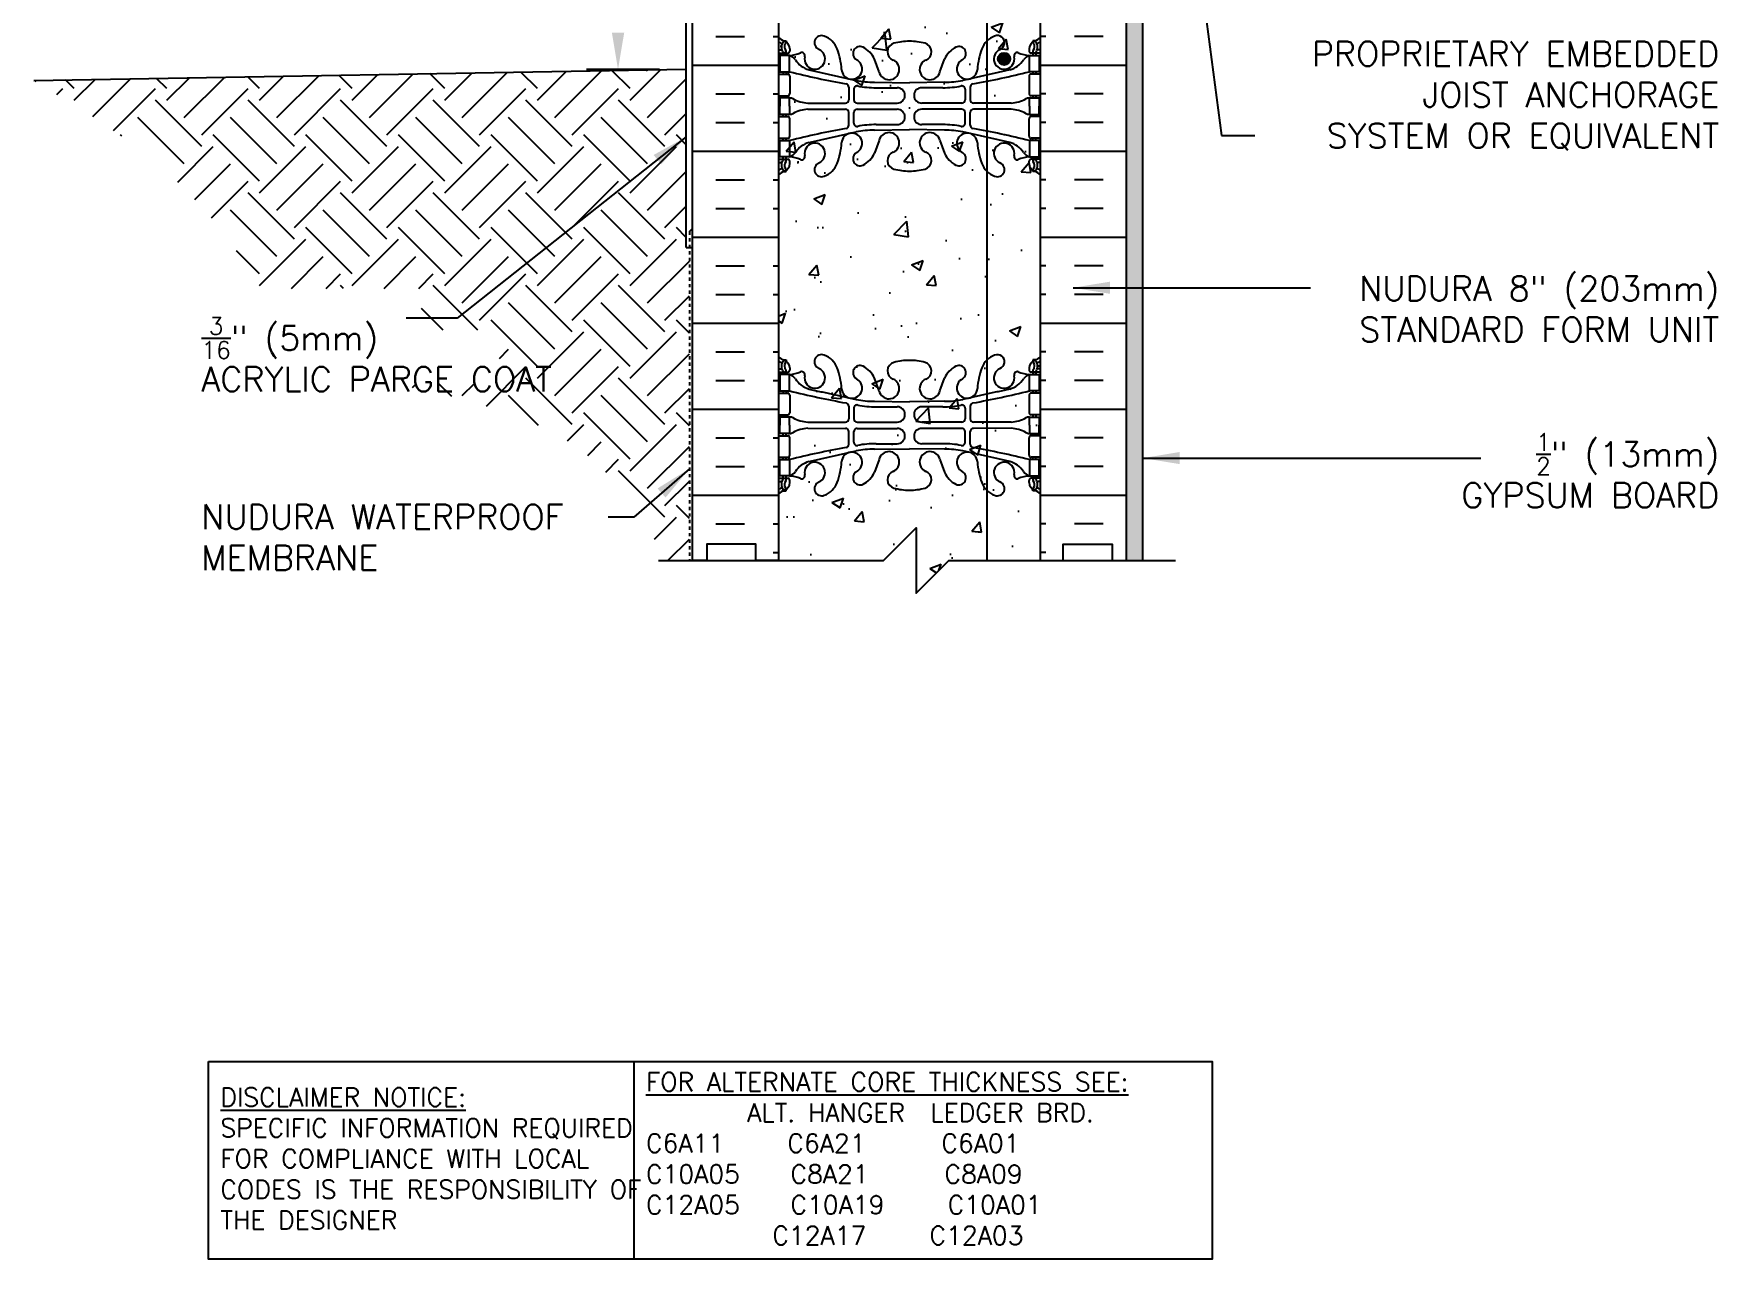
# Model space of a CAD drawing. Header units: inches. Extents: x 109 to 201.9, y 88.1 to 155.4.
# Drawn here: x 148.6 to 200, y 88.1 to 125.5 of the extents above; entities that cross this region are included whole.
import ezdxf

# ---------------------------------------------------------------- set-up
doc = ezdxf.new("R2010")
doc.units = ezdxf.units.IN
doc.header["$LTSCALE"] = 0.5
doc.header["$MEASUREMENT"] = 0
doc.linetypes.add('DASHED2', pattern=[0.375, 0.25, -0.125])
doc.linetypes.add('DASHEDX2', pattern=[1.5, 1, -0.5])
for name, color, linetype in [('HATCH', 12, 'Continuous'), ('line25', 2, 'Continuous'), ('LINE3', 3, 'Continuous'), ('LINE50', 5, 'Continuous'), ('LINE9', 9, 'Continuous'), ('TEXT', 4, 'Continuous'), ('Web_Edge', 9, 'Continuous')]:
    doc.layers.add(name, color=color, linetype=linetype)
doc.styles.add('DIM', font='romans.shx', dxfattribs={"width": 0.7})
doc.styles.add('ROMANS', font='romans.shx', dxfattribs={"height": 0.75})
doc.styles.get("Standard").update_dxf_attribs({"font": 'romans.shx', "height": 0.75})
doc.dimstyles.new('ext_12', dxfattribs={"dimscale": 12, "dimtxt": 0.09375, "dimasz": 0.09375, "dimexe": 0.09375, "dimexo": 0.0625, "dimgap": 0.0625, "dimtad": 1, "dimdec": 1, "dimzin": 3, "dimdsep": 46, "dimlunit": 4, "dimtxsty": 'DIM', "dimcen": 0.09, "dimdle": 0.09375, "dimclrt": 4, "dimadec": 0, "dimazin": 0, "dimtfac": 1, "dimtdec": 1, "dimtmove": 2, "dimatfit": 3, "dimfxl": 0, "dimfrac": 2, "dimtolj": 1, "dimtzin": 0, "dimarcsym": 0})

# ---------------------------------------------------------------- blocks, each defined once
blk = doc.blocks.new('8 web')
at = {"layer": 'Web_Edge'}
for p, q in [((-3.854, 6.868), (-3.764, 6.868)), ((-3.764, 6.868), (-3.764, 6.827)), ((3.854, 6.868), (3.764, 6.868)), ((3.764, 6.868), (3.764, 6.827)), ((-4, 6.589), (-3.922, 6.589)), ((-4, 6.489), (-3.716, 6.489)), ((-3.854, 6.489), (-3.854, 6.419)), ((-3.764, 6.489), (-3.764, 6.419)), ((-3.654, 6.619), (-3.654, 6.552)), ((-0.929, 5.917), (-1.071, 6.304)), ((0.929, 5.917), (1.071, 6.304)), ((3.654, 6.619), (3.654, 6.552)), ((4, 6.489), (3.716, 6.489)), ((3.764, 6.489), (3.764, 6.419)), ((3.854, 6.489), (3.854, 6.419)), ((4, 6.589), (3.922, 6.589)), ((-4, 5.849), (-3.716, 5.849)), ((-3.854, 5.919), (-3.854, 5.849)), ((-3.764, 5.919), (-3.764, 5.849)), ((-3.654, 5.787), (-3.654, 5.252)), ((3.654, 5.787), (3.654, 5.252)), ((4, 5.849), (3.716, 5.849)), ((3.764, 5.919), (3.764, 5.849)), ((3.854, 5.919), (3.854, 5.849)), ((-4, 5.189), (-3.716, 5.189)), ((-3.854, 5.189), (-3.854, 5.119)), ((-3.764, 5.189), (-3.764, 5.119)), ((-1.852, 5.45), (-1.852, 5.065)), ((-1.699, 5.387), (-1.699, 5.065)), ((-1.067, 5.601), (0, 5.586)), ((-1.019, 5.433), (-0.372, 5.433)), ((1.067, 5.601), (0, 5.586)), ((1.019, 5.433), (0.372, 5.433)), ((1.699, 5.387), (1.699, 5.065)), ((1.852, 5.45), (1.852, 5.065)), ((4, 5.189), (3.716, 5.189)), ((3.764, 5.189), (3.764, 5.119)), ((3.854, 5.189), (3.854, 5.119)), ((-3.106, 4.964), (-1.952, 4.965)), ((-3.106, 4.775), (-1.952, 4.774)), ((-1.852, 4.289), (-1.852, 4.674)), ((-1.699, 4.351), (-1.699, 4.674)), ((-1.599, 4.965), (-0.372, 4.965)), ((-1.599, 4.774), (-0.372, 4.774)), ((1.599, 4.965), (0.372, 4.965)), ((1.599, 4.774), (0.372, 4.774)), ((1.699, 4.351), (1.699, 4.674)), ((1.852, 4.289), (1.852, 4.674)), ((3.106, 4.964), (1.952, 4.965)), ((3.106, 4.775), (1.952, 4.774)), ((-4, 4.549), (-3.716, 4.549)), ((-3.854, 4.549), (-3.854, 4.619)), ((-3.764, 4.549), (-3.764, 4.619)), ((-3.654, 3.952), (-3.654, 4.487)), ((-1.067, 4.138), (0, 4.153)), ((-1.019, 4.305), (-0.372, 4.305)), ((1.067, 4.138), (0, 4.153)), ((1.019, 4.305), (0.372, 4.305)), ((3.654, 3.952), (3.654, 4.487)), ((4, 4.549), (3.716, 4.549)), ((3.764, 4.549), (3.764, 4.619)), ((3.854, 4.549), (3.854, 4.619)), ((-4, 3.889), (-3.716, 3.889)), ((-3.854, 3.819), (-3.854, 3.889)), ((-3.764, 3.819), (-3.764, 3.889)), ((-0.929, 3.822), (-1.071, 3.435)), ((0.929, 3.822), (1.071, 3.435)), ((4, 3.889), (3.716, 3.889)), ((3.764, 3.819), (3.764, 3.889)), ((3.854, 3.819), (3.854, 3.889)), ((-4, 3.249), (-3.716, 3.249)), ((-4, 3.149), (-3.922, 3.149)), ((-3.854, 3.249), (-3.854, 3.319)), ((-3.764, 3.249), (-3.764, 3.319)), ((-3.654, 3.119), (-3.654, 3.187)), ((3.654, 3.119), (3.654, 3.187)), ((4, 3.249), (3.716, 3.249)), ((3.764, 3.249), (3.764, 3.319)), ((3.854, 3.249), (3.854, 3.319)), ((4, 3.149), (3.922, 3.149)), ((-3.854, 2.871), (-3.764, 2.871)), ((-3.764, 2.871), (-3.764, 2.912)), ((3.764, 2.871), (3.764, 2.912)), ((3.854, 2.871), (3.764, 2.871)), ((-3.854, -2.871), (-3.764, -2.871)), ((-3.764, -2.871), (-3.764, -2.912)), ((3.854, -2.871), (3.764, -2.871)), ((3.764, -2.871), (3.764, -2.912)), ((-4, -3.149), (-3.922, -3.149)), ((-4, -3.249), (-3.716, -3.249)), ((-3.854, -3.249), (-3.854, -3.319)), ((-3.764, -3.249), (-3.764, -3.319)), ((-3.654, -3.119), (-3.654, -3.187)), ((-0.929, -3.822), (-1.071, -3.435)), ((0.929, -3.822), (1.071, -3.435)), ((3.654, -3.119), (3.654, -3.187)), ((4, -3.249), (3.716, -3.249)), ((3.764, -3.249), (3.764, -3.319)), ((3.854, -3.249), (3.854, -3.319)), ((4, -3.149), (3.922, -3.149)), ((-4, -3.889), (-3.716, -3.889)), ((-3.854, -3.819), (-3.854, -3.889)), ((-3.764, -3.819), (-3.764, -3.889)), ((-3.654, -3.952), (-3.654, -4.487)), ((3.654, -3.952), (3.654, -4.487)), ((4, -3.889), (3.716, -3.889)), ((3.764, -3.819), (3.764, -3.889)), ((3.854, -3.819), (3.854, -3.889)), ((-4, -4.549), (-3.716, -4.549)), ((-3.854, -4.549), (-3.854, -4.619)), ((-3.764, -4.549), (-3.764, -4.619)), ((-1.852, -4.289), (-1.852, -4.674)), ((-1.699, -4.351), (-1.699, -4.674)), ((-1.067, -4.138), (0, -4.153)), ((-1.019, -4.305), (-0.372, -4.305)), ((1.067, -4.138), (0, -4.153)), ((1.019, -4.305), (0.372, -4.305)), ((1.699, -4.351), (1.699, -4.674)), ((1.852, -4.289), (1.852, -4.674)), ((4, -4.549), (3.716, -4.549)), ((3.764, -4.549), (3.764, -4.619)), ((3.854, -4.549), (3.854, -4.619)), ((-3.854, -5.189), (-3.854, -5.119)), ((-3.764, -5.189), (-3.764, -5.119)), ((-3.106, -4.775), (-1.952, -4.774)), ((-3.106, -4.964), (-1.952, -4.965)), ((-1.852, -5.45), (-1.852, -5.065)), ((-1.699, -5.387), (-1.699, -5.065)), ((-1.599, -4.774), (-0.372, -4.774)), ((-1.599, -4.965), (-0.372, -4.965)), ((1.599, -4.774), (0.372, -4.774)), ((1.599, -4.965), (0.372, -4.965)), ((1.699, -5.387), (1.699, -5.065)), ((1.852, -5.45), (1.852, -5.065)), ((3.106, -4.775), (1.952, -4.774)), ((3.106, -4.964), (1.952, -4.965)), ((3.764, -5.189), (3.764, -5.119)), ((3.854, -5.189), (3.854, -5.119)), ((-4, -5.189), (-3.716, -5.189)), ((-3.654, -5.787), (-3.654, -5.252)), ((-1.067, -5.601), (0, -5.586)), ((-1.019, -5.433), (-0.372, -5.433)), ((1.067, -5.601), (0, -5.586)), ((1.019, -5.433), (0.372, -5.433)), ((3.654, -5.787), (3.654, -5.252)), ((4, -5.189), (3.716, -5.189)), ((-4, -5.849), (-3.716, -5.849)), ((-3.854, -5.919), (-3.854, -5.849)), ((-3.764, -5.919), (-3.764, -5.849)), ((-0.929, -5.917), (-1.071, -6.304)), ((0.929, -5.917), (1.071, -6.304)), ((4, -5.849), (3.716, -5.849)), ((3.764, -5.919), (3.764, -5.849)), ((3.854, -5.919), (3.854, -5.849)), ((-4, -6.489), (-3.716, -6.489)), ((-4, -6.589), (-3.922, -6.589)), ((-3.854, -6.489), (-3.854, -6.419)), ((-3.764, -6.489), (-3.764, -6.419)), ((-3.654, -6.619), (-3.654, -6.552)), ((3.654, -6.619), (3.654, -6.552)), ((4, -6.489), (3.716, -6.489)), ((3.764, -6.489), (3.764, -6.419)), ((3.854, -6.489), (3.854, -6.419)), ((4, -6.589), (3.922, -6.589)), ((-3.854, -6.868), (-3.764, -6.868)), ((-3.764, -6.868), (-3.764, -6.827)), ((3.764, -6.868), (3.764, -6.827)), ((3.854, -6.868), (3.764, -6.868))]:
    blk.add_line(p, q, dxfattribs=at)
for points in [[(-3.959, 5.919), (-3.659, 5.919), (-3.659, 6.419), (-3.959, 6.419)], [(3.959, 5.919), (3.659, 5.919), (3.659, 6.419), (3.959, 6.419)], [(-3.959, 3.819), (-3.659, 3.819), (-3.659, 3.319), (-3.959, 3.319)], [(3.959, 3.819), (3.659, 3.819), (3.659, 3.319), (3.959, 3.319)], [(-3.959, -3.819), (-3.659, -3.819), (-3.659, -3.319), (-3.959, -3.319)], [(3.959, -3.819), (3.659, -3.819), (3.659, -3.319), (3.959, -3.319)], [(-3.959, -5.919), (-3.659, -5.919), (-3.659, -6.419), (-3.959, -6.419)], [(3.959, -5.919), (3.659, -5.919), (3.659, -6.419), (3.959, -6.419)]]:
    blk.add_lwpolyline(points, close=True, dxfattribs=at)
for points in [[(-3.659, 4.869), (-3.659, 5.119), (-3.959, 5.119), (-3.959, 4.869)], [(-3.659, 4.869), (-3.659, 4.619), (-3.959, 4.619), (-3.959, 4.869)], [(3.659, 4.869), (3.659, 5.119), (3.959, 5.119), (3.959, 4.869)], [(3.659, 4.869), (3.659, 4.619), (3.959, 4.619), (3.959, 4.869)], [(-3.659, -4.869), (-3.659, -4.619), (-3.959, -4.619), (-3.959, -4.869)], [(3.659, -4.869), (3.659, -4.619), (3.959, -4.619), (3.959, -4.869)], [(-3.659, -4.869), (-3.659, -5.119), (-3.959, -5.119), (-3.959, -4.869)], [(3.659, -4.869), (3.659, -5.119), (3.959, -5.119), (3.959, -4.869)]]:
    blk.add_lwpolyline(points, dxfattribs=at)
for centre, radius, start, end in [((-3.654, 7.327), 0.5, 226.2109, 250.5288), ((-3.654, 7.327), 0.6, 234.7832, 245.0748), ((-3.66, 6.674), 0.25, 140.1145, 222.4609), ((-3.916, 6.764), 0.021, 343.464, 63.9957), ((-3.818, 6.805), 0.045, 321.448, 139.1879), ((-3.904, 6.619), 0.25, 0, 70.5288), ((-3.66, 6.674), 0.16, 140.0001, 222.4609), ((-2.681, 6.804), 0.22, 68.1963, 248.1963), ((-2.839, 6.375), 0.677, 21.1239, 69.3197), ((-1.507, 6.473), 0.217, 65.5264, 238.537), ((-0.406, 6.529), 0.268, 104.7892, 250.0338), ((-0.012, 5.096), 1.754, 89.6229, 105.2918), ((0.012, 5.096), 1.754, 74.7082, 90.3771), ((0.406, 6.529), 0.268, 289.9662, 75.2108), ((1.507, 6.473), 0.217, 301.463, 114.4736), ((2.839, 6.375), 0.677, 110.6803, 158.8761), ((2.681, 6.804), 0.22, 291.8037, 111.8037), ((3.904, 6.619), 0.25, 109.4712, 180), ((3.818, 6.805), 0.045, 40.8121, 218.552), ((3.66, 6.674), 0.16, 317.5391, 39.9999), ((3.654, 7.327), 0.5, 289.4712, 313.7891), ((3.66, 6.674), 0.25, 317.5391, 39.8855), ((3.916, 6.764), 0.021, 116.0043, 196.536), ((3.654, 7.327), 0.6, 294.9252, 305.2168), ((-3.922, 6.609), 0.0196, 269.4032, 15.4901), ((-3.812, 6.536), 0.045, 222.4609, 42.4609), ((-3.716, 6.552), 0.0625, 270, 0), ((-3.714, 7.415), 0.997, 273.1538, 293.1467), ((-3.781, 6.077), 0.364, 34.9775, 70.3387), ((-2.858, 6.688), 0.743, 212.7919, 253.8107), ((-3.288, 6.408), 0.0968, 340.1551, 110.4331), ((-2.89, 6.313), 0.314, 168.5886, 66.1916), ((-4.43, 5.81), 2.365, 4.3895, 20.0015), ((-1.759, 6.006), 0.314, 182.7357, 63.9348), ((-1.758, 6.003), 0.75, 23.6938, 62.9705), ((-0.624, 5.99), 0.314, 193.4146, 66.1916), ((0.624, 5.99), 0.314, 113.8084, 346.5854), ((1.758, 6.003), 0.75, 117.0295, 156.3062), ((1.759, 6.006), 0.314, 116.0652, 357.2643), ((4.43, 5.81), 2.365, 159.9985, 175.6105), ((2.89, 6.313), 0.314, 113.8084, 11.4114), ((2.858, 6.688), 0.743, 286.1893, 327.2081), ((3.288, 6.408), 0.0968, 69.5669, 199.8449), ((3.714, 7.415), 0.997, 246.8533, 266.8462), ((3.781, 6.077), 0.364, 109.6613, 145.0225), ((3.716, 6.552), 0.0625, 180, 270), ((3.812, 6.536), 0.045, 137.5391, 317.5391), ((3.922, 6.609), 0.0196, 164.5099, 270.5968), ((-3.716, 5.787), 0.0625, 0, 90), ((3.15, 33.34), 28.253, 256.0552, 259.6343), ((-3.15, 33.34), 28.253, 280.3657, 283.9448), ((3.716, 5.787), 0.0625, 90, 180), ((-3.716, 5.252), 0.0625, 270, 0), ((-1.952, 5.45), 0.1, 360, 79.6343), ((-1.599, 5.387), 0.1, 79.2546, 180), ((-1.072, 8.585), 2.984, 259.2546, 270.0995), ((-1.024, 8.417), 2.984, 259.2546, 270.0995), ((-0.372, 5.199), 0.234, 270, 90), ((0.372, 5.199), 0.234, 90, 270), ((1.024, 8.417), 2.984, 269.9005, 280.7454), ((1.072, 8.585), 2.984, 269.9005, 280.7454), ((1.599, 5.387), 0.1, 0, 100.7454), ((1.952, 5.45), 0.1, 100.3657, 180), ((3.716, 5.252), 0.0625, 180, 270), ((-3.663, 4.901), 0.219, 60.4937, 88.92), ((-3.663, 4.838), 0.219, 271.08, 299.5063), ((-3.021, 6.121), 1.16, 242.5844, 265.8032), ((-3.021, 3.618), 1.16, 94.1968, 117.4156), ((-1.952, 5.065), 0.1, 270.0388, 360), ((-1.952, 4.674), 0.1, 0, 89.9612), ((-1.599, 5.065), 0.1, 180, 270), ((-1.599, 4.674), 0.1, 90, 180), ((-0.372, 4.54), 0.234, 270, 90), ((0.372, 4.54), 0.234, 90, 270), ((1.599, 5.065), 0.1, 270, 0), ((1.599, 4.674), 0.1, 0, 90), ((1.952, 5.065), 0.1, 180, 269.9612), ((1.952, 4.674), 0.1, 90.0388, 180), ((3.021, 6.121), 1.16, 274.1968, 297.4156), ((3.021, 3.618), 1.16, 62.5844, 85.8032), ((3.663, 4.901), 0.219, 91.08, 119.5063), ((3.663, 4.838), 0.219, 240.4937, 268.92), ((-3.716, 4.487), 0.0625, 0, 90), ((3.15, -23.601), 28.253, 100.3657, 103.9448), ((-1.952, 4.289), 0.1, 280.3657, 0), ((-1.599, 4.351), 0.1, 180, 280.7454), ((-1.072, 1.154), 2.984, 89.9005, 100.7454), ((-1.024, 1.322), 2.984, 89.9005, 100.7454), ((1.024, 1.322), 2.984, 79.2546, 90.0995), ((1.072, 1.154), 2.984, 79.2546, 90.0995), ((1.599, 4.351), 0.1, 259.2546, 0), ((1.952, 4.289), 0.1, 180, 259.6343), ((-3.15, -23.601), 28.253, 76.0552, 79.6343), ((3.716, 4.487), 0.0625, 90, 180), ((-3.716, 3.952), 0.0625, 270, 0), ((-2.858, 3.051), 0.743, 106.1893, 147.2081), ((-2.89, 3.426), 0.314, 293.8084, 191.4114), ((-4.43, 3.929), 2.365, 339.9985, 355.6105), ((-1.759, 3.733), 0.314, 296.0652, 177.2643), ((-0.624, 3.749), 0.314, 293.8084, 166.5854), ((0.624, 3.749), 0.314, 13.4146, 246.1916), ((1.759, 3.733), 0.314, 2.7357, 243.9348), ((4.43, 3.929), 2.365, 184.3895, 200.0015), ((2.89, 3.426), 0.314, 348.5886, 246.1916), ((2.858, 3.051), 0.743, 32.7919, 73.8107), ((3.716, 3.952), 0.0625, 180, 270), ((-3.922, 3.13), 0.0196, 344.5099, 90.5968), ((-3.66, 3.065), 0.25, 137.5391, 219.8855), ((-3.812, 3.203), 0.045, 317.5391, 137.5391), ((-3.904, 3.119), 0.25, 289.4712, 360), ((-3.66, 3.065), 0.16, 137.5391, 219.9999), ((-3.716, 3.187), 0.0625, 360, 90), ((-3.781, 3.662), 0.364, 289.6613, 325.0225), ((-3.714, 2.324), 0.997, 66.8533, 86.8462), ((-3.288, 3.331), 0.0968, 249.5669, 19.8449), ((-2.681, 2.935), 0.22, 111.8037, 291.8037), ((-2.839, 3.364), 0.677, 290.6803, 338.8761), ((-1.507, 3.266), 0.217, 121.463, 294.4736), ((-1.758, 3.736), 0.75, 297.0295, 336.3062), ((-0.406, 3.21), 0.268, 109.9662, 255.2108), ((0.406, 3.21), 0.268, 284.7892, 70.0338), ((1.758, 3.736), 0.75, 203.6938, 242.9705), ((1.507, 3.266), 0.217, 245.5264, 58.537), ((2.839, 3.364), 0.677, 201.1239, 249.3197), ((2.681, 2.935), 0.22, 248.1963, 68.1963), ((3.288, 3.331), 0.0968, 160.1551, 290.4331), ((3.714, 2.324), 0.997, 93.1538, 113.1467), ((3.781, 3.662), 0.364, 214.9775, 250.3387), ((3.716, 3.187), 0.0625, 90, 180), ((3.904, 3.119), 0.25, 180, 250.5288), ((3.812, 3.203), 0.045, 42.4609, 222.4609), ((3.66, 3.065), 0.16, 320.0001, 42.4609), ((3.66, 3.065), 0.25, 320.1145, 42.4609), ((3.922, 3.13), 0.0196, 89.4032, 195.4901), ((-3.654, 2.412), 0.6, 114.9252, 125.2168), ((-3.654, 2.412), 0.5, 109.4712, 133.7891), ((-3.916, 2.975), 0.021, 296.0043, 16.536), ((-3.818, 2.934), 0.045, 220.8121, 38.552), ((-0.012, 4.643), 1.754, 254.7082, 270.3771), ((0.012, 4.643), 1.754, 269.6229, 285.2918), ((3.818, 2.934), 0.045, 141.448, 319.1879), ((3.654, 2.412), 0.5, 46.2109, 70.5288), ((3.916, 2.975), 0.021, 163.464, 243.9957), ((3.654, 2.412), 0.6, 54.7832, 65.0748), ((-3.654, -2.412), 0.5, 226.2109, 250.5288), ((-3.654, -2.412), 0.6, 234.7832, 245.0748), ((-3.66, -3.065), 0.25, 140.1145, 222.4609), ((-3.916, -2.975), 0.021, 343.464, 63.9957), ((-3.818, -2.934), 0.045, 321.448, 139.1879), ((-3.904, -3.119), 0.25, 0, 70.5288), ((-3.66, -3.065), 0.16, 140.0001, 222.4609), ((-2.681, -2.935), 0.22, 68.1963, 248.1963), ((-2.839, -3.364), 0.677, 21.1239, 69.3197), ((-1.507, -3.266), 0.217, 65.5264, 238.537), ((-1.758, -3.736), 0.75, 23.6938, 62.9705), ((-0.406, -3.21), 0.268, 104.7892, 250.0338), ((-0.012, -4.643), 1.754, 89.6229, 105.2918), ((0.012, -4.643), 1.754, 74.7082, 90.3771), ((0.406, -3.21), 0.268, 289.9662, 75.2108), ((1.758, -3.736), 0.75, 117.0295, 156.3062), ((1.507, -3.266), 0.217, 301.463, 114.4736), ((2.839, -3.364), 0.677, 110.6803, 158.8761), ((2.681, -2.935), 0.22, 291.8037, 111.8037), ((3.904, -3.119), 0.25, 109.4712, 180), ((3.818, -2.934), 0.045, 40.8121, 218.552), ((3.66, -3.065), 0.16, 317.5391, 39.9999), ((3.654, -2.412), 0.5, 289.4712, 313.7891), ((3.66, -3.065), 0.25, 317.5391, 39.8855), ((3.916, -2.975), 0.021, 116.0043, 196.536), ((3.654, -2.412), 0.6, 294.9252, 305.2168), ((-3.922, -3.13), 0.0196, 269.4032, 15.4901), ((-3.812, -3.203), 0.045, 222.4609, 42.4609), ((-3.716, -3.187), 0.0625, 270, 0), ((-3.714, -2.324), 0.997, 273.1538, 293.1467), ((-3.781, -3.662), 0.364, 34.9775, 70.3387), ((-2.858, -3.051), 0.743, 212.7919, 253.8107), ((-3.288, -3.331), 0.0968, 340.1551, 110.4331), ((-2.89, -3.426), 0.314, 168.5886, 66.1916), ((-4.43, -3.929), 2.365, 4.3895, 20.0015), ((-1.759, -3.733), 0.314, 182.7357, 63.9348), ((-0.624, -3.749), 0.314, 193.4146, 66.1916), ((0.624, -3.749), 0.314, 113.8084, 346.5854), ((1.759, -3.733), 0.314, 116.0652, 357.2643), ((4.43, -3.929), 2.365, 159.9985, 175.6105), ((2.89, -3.426), 0.314, 113.8084, 11.4114), ((2.858, -3.051), 0.743, 286.1893, 327.2081), ((3.288, -3.331), 0.0968, 69.5669, 199.8449), ((3.714, -2.324), 0.997, 246.8533, 266.8462), ((3.781, -3.662), 0.364, 109.6613, 145.0225), ((3.716, -3.187), 0.0625, 180, 270), ((3.812, -3.203), 0.045, 137.5391, 317.5391), ((3.922, -3.13), 0.0196, 164.5099, 270.5968), ((-3.716, -3.952), 0.0625, 0, 90), ((3.15, 23.601), 28.253, 256.0552, 259.6343), ((-1.072, -1.154), 2.984, 259.2546, 270.0995), ((1.072, -1.154), 2.984, 269.9005, 280.7454), ((-3.15, 23.601), 28.253, 280.3657, 283.9448), ((3.716, -3.952), 0.0625, 90, 180), ((-3.716, -4.487), 0.0625, 270, 0), ((-3.663, -4.838), 0.219, 60.4937, 88.92), ((-1.952, -4.289), 0.1, 360, 79.6343), ((-1.599, -4.351), 0.1, 79.2546, 180), ((-1.024, -1.322), 2.984, 259.2546, 270.0995), ((-0.372, -4.54), 0.234, 270, 90), ((0.372, -4.54), 0.234, 90, 270), ((1.024, -1.322), 2.984, 269.9005, 280.7454), ((1.599, -4.351), 0.1, 0, 100.7454), ((1.952, -4.289), 0.1, 100.3657, 180), ((3.663, -4.838), 0.219, 91.08, 119.5063), ((3.716, -4.487), 0.0625, 180, 270), ((-3.663, -4.901), 0.219, 271.08, 299.5063), ((-3.021, -3.618), 1.16, 242.5844, 265.8032), ((-3.021, -6.121), 1.16, 94.1968, 117.4156), ((-1.952, -4.674), 0.1, 270.0388, 360), ((-1.952, -5.065), 0.1, 0, 89.9612), ((-1.599, -4.674), 0.1, 180, 270), ((-1.599, -5.065), 0.1, 90, 180), ((-0.372, -5.199), 0.234, 270, 90), ((0.372, -5.199), 0.234, 90, 270), ((1.599, -4.674), 0.1, 270, 0), ((1.599, -5.065), 0.1, 0, 90), ((1.952, -4.674), 0.1, 180, 269.9612), ((1.952, -5.065), 0.1, 90.0388, 180), ((3.021, -3.618), 1.16, 274.1968, 297.4156), ((3.021, -6.121), 1.16, 62.5844, 85.8032), ((3.663, -4.901), 0.219, 240.4937, 268.92), ((-3.716, -5.252), 0.0625, 0, 90), ((3.15, -33.34), 28.253, 100.3657, 103.9448), ((-1.952, -5.45), 0.1, 280.3657, 0), ((-1.599, -5.387), 0.1, 180, 280.7454), ((-1.072, -8.585), 2.984, 89.9005, 100.7454), ((-1.024, -8.417), 2.984, 89.9005, 100.7454), ((1.024, -8.417), 2.984, 79.2546, 90.0995), ((1.072, -8.585), 2.984, 79.2546, 90.0995), ((1.599, -5.387), 0.1, 259.2546, 0), ((1.952, -5.45), 0.1, 180, 259.6343), ((-3.15, -33.34), 28.253, 76.0552, 79.6343), ((3.716, -5.252), 0.0625, 90, 180), ((-3.716, -5.787), 0.0625, 270, 0), ((-2.858, -6.688), 0.743, 106.1893, 147.2081), ((-2.89, -6.313), 0.314, 293.8084, 191.4114), ((-4.43, -5.81), 2.365, 339.9985, 355.6105), ((-1.759, -6.006), 0.314, 296.0652, 177.2643), ((-0.624, -5.99), 0.314, 293.8084, 166.5854), ((0.624, -5.99), 0.314, 13.4146, 246.1916), ((1.759, -6.006), 0.314, 2.7357, 243.9348), ((4.43, -5.81), 2.365, 184.3895, 200.0015), ((2.89, -6.313), 0.314, 348.5886, 246.1916), ((2.858, -6.688), 0.743, 32.7919, 73.8107), ((3.716, -5.787), 0.0625, 180, 270), ((-3.922, -6.609), 0.0196, 344.5099, 90.5968), ((-3.66, -6.674), 0.25, 137.5391, 219.8855), ((-3.812, -6.536), 0.045, 317.5391, 137.5391), ((-3.904, -6.619), 0.25, 289.4712, 360), ((-3.66, -6.674), 0.16, 137.5391, 219.9999), ((-3.716, -6.552), 0.0625, 360, 90), ((-3.781, -6.077), 0.364, 289.6613, 325.0225), ((-3.714, -7.415), 0.997, 66.8533, 86.8462), ((-3.288, -6.408), 0.0968, 249.5669, 19.8449), ((-2.681, -6.804), 0.22, 111.8037, 291.8037), ((-2.839, -6.375), 0.677, 290.6803, 338.8761), ((-1.507, -6.473), 0.217, 121.463, 294.4736), ((-1.758, -6.003), 0.75, 297.0295, 336.3062), ((-0.406, -6.529), 0.268, 109.9662, 255.2108), ((0.406, -6.529), 0.268, 284.7892, 70.0338), ((1.758, -6.003), 0.75, 203.6938, 242.9705), ((1.507, -6.473), 0.217, 245.5264, 58.537), ((2.839, -6.375), 0.677, 201.1239, 249.3197), ((2.681, -6.804), 0.22, 248.1963, 68.1963), ((3.288, -6.408), 0.0968, 160.1551, 290.4331), ((3.714, -7.415), 0.997, 93.1538, 113.1467), ((3.781, -6.077), 0.364, 214.9775, 250.3387), ((3.716, -6.552), 0.0625, 90, 180), ((3.904, -6.619), 0.25, 180, 250.5288), ((3.812, -6.536), 0.045, 42.4609, 222.4609), ((3.66, -6.674), 0.16, 320.0001, 42.4609), ((3.66, -6.674), 0.25, 320.1145, 42.4609), ((3.922, -6.609), 0.0196, 89.4032, 195.4901), ((-3.654, -7.327), 0.6, 114.9252, 125.2168), ((-3.654, -7.327), 0.5, 109.4712, 133.7891), ((-3.916, -6.764), 0.021, 296.0043, 16.536), ((-3.818, -6.805), 0.045, 220.8121, 38.552), ((-0.012, -5.096), 1.754, 254.7082, 270.3771), ((0.012, -5.096), 1.754, 269.6229, 285.2918), ((3.818, -6.805), 0.045, 141.448, 319.1879), ((3.654, -7.327), 0.5, 46.2109, 70.5288), ((3.916, -6.764), 0.021, 163.464, 243.9957), ((3.654, -7.327), 0.6, 54.7832, 65.0748)]:
    blk.add_arc(centre, radius, start, end, dxfattribs=at)
for points in [[(-3.066, 5.974), (-1.628, 5.654)], [(3.066, 5.974), (1.628, 5.654)], [(-3.066, 3.765), (-1.628, 4.085)], [(3.066, 3.765), (1.628, 4.085)], [(-3.066, -3.765), (-1.628, -4.085)], [(3.066, -3.765), (1.628, -4.085)], [(-3.066, -5.974), (-1.628, -5.654)], [(3.066, -5.974), (1.628, -5.654)]]:
    blk.add_open_spline(points, degree=1, dxfattribs=at)

msp = doc.modelspace()

# ---------------------------------------------------------------- hatches: boundary and pattern name
at = {"layer": 'HATCH'}
h = msp.add_hatch(dxfattribs=at)
h.set_pattern_fill('AR-CONC', color=256, scale=0.5, style=0)
h.paths.add_polyline_path([(179.344, 152.441, 0.191784), (179.221, 152.359, 0.520567), (178.867, 152.359, 0.520567), (178.474, 152.359, 0.520567), (178.067, 152.359, 0.520567), (177.334, 152.399, 0.520567), (176.6, 152.359, 0.520567), (176.194, 152.359, 0.520567), (175.801, 152.359, 0.520567), (175.447, 152.359, 0.520567), (175.119, 152.359, 0.520567), (174.608, 152.359, 0.520567), (174.176, 152.359, 0.520567), (173.783, 152.359, 0.520567), (173.652, 152.359, 0.520567), (173.01, 152.359, 0.520567), (172.669, 152.359, 0.520567), (172.263, 152.359, 0.520567), (171.712, 152.359, 0.520567), (171.581, 152.477, 0.448264), (171.344, 152.505), (171.344, 145.408), (171.344, 127.408), (171.344, 109.408), (174.547, 109.408), (175.547, 110.408), (175.547, 108.408), (176.547, 109.408), (179.344, 109.408), (179.344, 127.408), (179.344, 133.208), (178.509, 133.208), (178.509, 133.77), (178.322, 133.958), (178.072, 133.958), (177.884, 133.77), (177.884, 133.208), (177.259, 133.208), (177.259, 133.77), (177.072, 133.958), (176.822, 133.958), (176.634, 133.77), (176.634, 133.208), (176.238, 133.208), (175.884, 133.561), (175.884, 138.854), (176.238, 139.208), (176.634, 139.208), (176.634, 138.645), (176.822, 138.458), (177.072, 138.458), (177.259, 138.645), (177.259, 139.208), (177.884, 139.208), (177.884, 138.645), (178.072, 138.458), (178.322, 138.458), (178.509, 138.645), (178.509, 139.208), (179.344, 139.208), (179.344, 145.408)])
h = msp.add_hatch(dxfattribs=at)
h.set_pattern_fill('AR-SAND', color=256, scale=0.25, style=0)
h.set_pattern_definition([(37.5, (70.88313, 12.08724), (-0.0157483, 0.4817059), [0, -0.38, 0, -0.425, 0, -0.40625]), (7.5, (70.8831, 12.08724), (0.4424442, 0.7055365), [0, -0.205, 0, -0.3425, 0, -0.13125]), (327.5, (70.57563, 12.08724), (0.7785355, 0.0014148), [0, -0.125, 0, -0.45, 0, -0.5875]), (317.5, (70.5756, 12.08724), (0.7515317, 0.219419), [0, -0.0625, 0, -0.295, 0, -0.3375])])
h.paths.add_polyline_path([(182.469, 131.958), (181.969, 131.958), (181.969, 127.408), (181.969, 109.408), (182.469, 109.408)])
h = msp.add_hatch(dxfattribs=at)
h.set_pattern_fill('INSUL', color=256, scale=7, style=0)
h.set_pattern_definition([(0, (-2754.8174, -287.602), (0, 2.625), []), (0, (-2754.8174, -286.727), (0, 2.625), [0.875, -0.875]), (0, (-2754.8174, -285.852), (0, 2.625), [0.875, -0.875])])
h.paths.add_polyline_path([(168.719, 109.408), (169.157, 109.408), (169.157, 109.908), (170.657, 109.908), (170.657, 109.408), (171.344, 109.408), (171.344, 127.408), (170.657, 127.408), (170.657, 127.908), (169.157, 127.908), (169.157, 127.408), (168.719, 127.408)])
h = msp.add_hatch(dxfattribs=at)
h.set_pattern_fill('INSUL', color=256, scale=7, style=0)
h.set_pattern_definition([(180, (3105.5058, -287.602), (0, 2.625), []), (180, (3105.5058, -286.727), (0, 2.625), [0.875, -0.875]), (180, (3105.5058, -285.852), (0, 2.625), [0.875, -0.875])])
h.paths.add_polyline_path([(181.969, 109.408), (181.532, 109.408), (181.532, 109.908), (180.032, 109.908), (180.032, 109.408), (179.344, 109.408), (179.344, 127.408), (180.032, 127.408), (180.032, 127.908), (181.532, 127.908), (181.532, 127.408), (181.969, 127.408)])
h = msp.add_hatch(dxfattribs=at)
h.set_pattern_fill('EARTH', color=256, scale=8, angle=45, style=0)
h.set_pattern_definition([(45, (68.8831, 12.0872), (2e-16, 2.828427), [2, -2]), (45, (68.3528, 12.6176), (2e-16, 2.828427), [2, -2]), (45, (67.8225, 13.148), (2e-16, 2.828427), [2, -2]), (135, (67.8225, 13.5015), (-2.828427, 4e-16), [2, -2]), (135, (68.3528, 14.0318), (-2.828427, 4e-16), [2, -2]), (135, (68.8831, 14.5621), (-2.828427, 4e-16), [2, -2])])
edge = h.paths.add_edge_path()
edge.add_spline(control_points=[(159.601, 114.816), (162.62, 114.182), (165.262, 113.355), (166.8, 111.26), (167.188, 110.648)], knot_values=[15.477298, 15.477298, 15.477298, 15.477298, 21.162657, 23.307813, 23.307813, 23.307813, 23.307813], degree=3, periodic=0)
edge.add_line((167.188, 110.648), (167.969, 109.408))
edge.add_line((167.969, 109.408), (168.625, 109.408))
edge.add_line((168.625, 109.408), (168.625, 118.967))
edge.add_line((168.625, 118.967), (168.532, 118.967))
edge.add_line((168.532, 118.967), (168.532, 124.408))
edge.add_line((168.532, 124.408), (148.61, 124.06))
edge.add_spline(control_points=[(148.61, 124.06), (149.728, 123.397), (152.003, 122.049), (154.223, 119.8), (155.22, 118.234), (155.513, 117.711)], knot_values=[0, 0, 0, 0, 3.887421, 7.907558, 9.371794, 9.371794, 9.371794, 9.371794], degree=3, periodic=0)
edge.add_line((155.513, 117.711), (160.447, 117.711))
edge.add_line((160.447, 117.711), (160.447, 116.442))
edge.add_line((160.447, 116.442), (162.83, 116.442))
edge.add_line((162.83, 116.442), (162.83, 114.816))
edge.add_line((162.83, 114.816), (159.601, 114.816))
at = {"layer": 'LINE3'}
msp.add_hatch(color=256, dxfattribs=at).paths.add_polyline_path([(178.046, 124.72, 1), (178.421, 124.72, 1)])

# ---------------------------------------------------------------- linework, layer by layer
at = {"layer": 'line25'}
for p, q in [((171.344, 127.408), (171.344, 109.408)), ((179.344, 109.408), (179.344, 127.408))]:
    msp.add_line(p, q, dxfattribs=at)
at = {"layer": 'LINE3'}
msp.add_line((177.701, 133.208), (177.701, 109.408), dxfattribs=at)
msp.add_circle((178.234, 124.72), 0.188, dxfattribs=at)
at = {"layer": 'LINE50'}
for p, q in [((168.719, 109.408), (168.719, 127.408)), ((181.969, 109.408), (181.969, 127.408)), ((148.61, 124.06), (168.532, 124.408))]:
    msp.add_line(p, q, dxfattribs=at)
for points in [[(171.344, 109.408), (170.657, 109.408), (170.657, 109.908), (169.157, 109.908), (169.157, 109.408), (168.719, 109.408)], [(179.344, 109.408), (180.032, 109.408), (180.032, 109.908), (181.532, 109.908), (181.532, 109.408), (181.969, 109.408)]]:
    msp.add_lwpolyline(points, dxfattribs=at)
at = {"layer": 'LINE9'}
for p, q in [((182.469, 109.408), (182.469, 131.958)), ((168.532, 118.967), (168.532, 130.967)), ((168.532, 118.967), (168.719, 118.967))]:
    msp.add_line(p, q, dxfattribs=at)
at = {"layer": 'LINE9', "linetype": 'DASHED2'}
msp.add_line((168.625, 119.449), (168.719, 119.542), dxfattribs=at)
at = {"layer": 'LINE9', "linetype": 'DASHEDX2', "ltscale": 0.1}
msp.add_line((168.625, 119.449), (168.625, 109.408), dxfattribs=at)
at = {"layer": 'LINE9'}
msp.add_lwpolyline([(167.678, 109.408), (174.547, 109.408), (175.547, 110.408), (175.547, 108.408), (176.547, 109.408), (183.46, 109.408)], dxfattribs=at)
at = {"layer": 'TEXT'}
msp.add_line((167.718, 124.393), (165.489, 124.393), dxfattribs=at)
msp.add_lwpolyline([(153.941, 94.118), (166.925, 94.118), (166.925, 88.08), (153.941, 88.08)], close=True, dxfattribs=at)
msp.add_lwpolyline([(166.925, 94.118), (184.585, 94.118), (184.585, 88.08), (166.925, 88.08)], dxfattribs=at)
msp.add_solid([(166.26, 125.518), (166.635, 125.518), (166.447, 124.393)], dxfattribs=at)

# ---------------------------------------------------------------- block references
at = {"layer": 'line25'}
msp.add_blockref('8 web', (175.344, 118.408), dxfattribs=at)

# ---------------------------------------------------------------- texts
at = {"layer": 'TEXT', "char_height": 0.75, "style": 'ROMANS'}
for s, insert, width, attachment_point in [('PROPRIETARY EMBEDDED JOIST ANCHORAGE \\PSYSTEM OR EQUIVALENT', (200.066, 123.591), 13.76939, 6), ('\\A1;NUDURA 8" (203mm) STANDARD FORM UNIT', (200.066, 117.087), 14.69725, 6), ('\\A1;{\\H0.7x;\\S3/16;}" (5mm) \\PACRYLIC PARGE COAT', (153.728, 115.7), 11.74859, 4), ('\\A1;{\\H0.7x;\\S1/2;}" (13mm) GYPSUM BOARD', (200.066, 112.156), 9.12398, 6), ('\\A1;NUDURA WATERPROOF MEMBRANE', (153.728, 110.118), 12.78313, 4)]:
    msp.add_mtext(s, dxfattribs=dict(at, insert=insert, width=width, attachment_point=attachment_point))
at = {"layer": 'TEXT', "char_height": 0.5625, "attachment_point": 4}
for s, insert, width in [('{\\LFOR ALTERNATE CORE THICKNESS SEE:\\P}        ALT. HANGER  LEDGER BRD.\\PC6A11     C6A21      C6A01     \\PC10A05    C8A21      C8A09\\PC12A05    C10A19     C10A01\\P          C12A17     C12A03', (167.3, 91.152), 23.33295), ('{\\LDISCLAIMER NOTICE:}\\PSPECIFIC INFORMATION REQUIRED FOR COMPLIANCE WITH LOCAL CODES IS THE RESPONSIBILITY OF THE DESIGNER', (154.308, 91.152), 14.00235)]:
    msp.add_mtext(s, dxfattribs=dict(at, insert=insert, width=width))

# ---------------------------------------------------------------- leaders
at = {"layer": 'TEXT'}
for points, override in [([(183.254, 134.804), (184.865, 122.38), (185.884, 122.38)], {"dimtad": 0}), ([(168.532, 122.341), (161.537, 116.808), (159.975, 116.808)], {"dimgap": 0.0625, "dimtad": 0}), ([(180.336, 117.735), (184.804, 117.735), (187.581, 117.735)], {"dimtad": 0}), ([(182.469, 112.536), (187.235, 112.536), (192.788, 112.536)], {"dimtad": 0}), ([(168.625, 112.209), (166.925, 110.729), (166.149, 110.729)], {"dimgap": 0.0625, "dimtad": 0})]:
    msp.add_leader(points, dimstyle='ext_12', override=override, dxfattribs=at)

doc.saveas('drawing.dxf')
